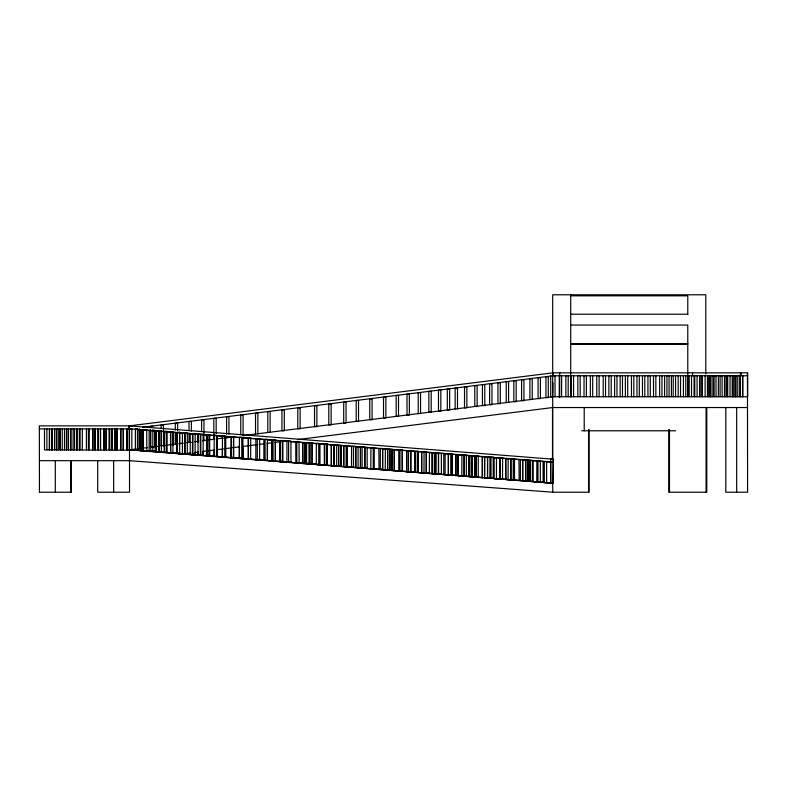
<?xml version="1.0" encoding="UTF-8"?>
<svg xmlns="http://www.w3.org/2000/svg" width="787" height="787" viewBox="0 0 787 787"><rect width="100%" height="100%" fill="white"/><g stroke="black" fill="none" stroke-linecap="round" stroke-linejoin="round"><path stroke-width="1.18" d="M687.789 375.793L687.779 396.746L687.779 325.061L570.703 325.061M552.868 382.748L552.69 396.746L242.858 435.634M550.615 461.89L550.841 459.028M550.772 483.041L550.772 461.9M142.801 427.243L552.956 375.793L552.956 372.831L129.412 425.865L39.35 425.865L39.448 492.209M135.246 449.141L131.852 449.574L137.725 449.869L137.725 428.915L135.374 428.915L135.374 449.869M136.731 448.954L140.981 448.423M142.634 448.216L147.71 447.577M150.691 447.203L157.597 446.337M160.941 445.914L176.504 443.966M178.708 443.691L183.322 443.111M186.745 442.678L190.218 442.245M194.507 441.704L198.944 441.153M202.436 440.71L214.802 439.156M216.435 438.949L223.478 438.074M224.964 437.887L232.037 436.992M146.716 430.282L146.815 451.236L149.156 450.941M148.35 451.187L150.691 451.069M152.865 429.761L152.796 451.256L155.137 450.961M159.033 451.758L161.374 451.758L161.374 430.804L159.033 430.804L159.033 451.758L161.374 451.463M170.484 432.161L170.582 453.115L172.924 453.115L173.081 431.738L170.74 431.738L170.74 452.692L173.081 452.397M177.341 453.214L179.682 453.214L179.682 432.26L177.341 432.26L177.341 453.214L179.682 452.918M178.708 454.493L184.758 454.04L184.758 433.273M186.942 453.46L190.847 452.968M194.507 452.515L198.157 452.053M202.436 451.522L214.044 450.056L214.064 456.155M216.435 449.761L223.478 448.875M224.964 448.688L239.582 446.859M242.937 446.436L256.641 444.714M259.071 444.409L263.95 443.799M267.334 443.366L272.479 442.727M274.909 442.422L285.878 441.045M297.643 439.569L552.69 407.548M195.078 454.158L192.736 454.453L195.176 454.453M195.176 454.158L192.835 454.453L192.835 433.499L195.176 433.499L195.078 454.453M197.911 455.27L200.351 454.975L197.911 455.27L197.911 451.777M203.154 454.797L200.715 455.093L203.154 455.093L203.154 434.139L200.813 434.139L200.813 455.093M209.549 455.319L207.207 455.614L209.647 455.614L209.647 434.66L207.306 434.66L207.306 455.614L209.647 455.319M208.948 455.653L206.509 455.948L206.509 450.125M222.436 456.814L224.777 456.814L224.777 435.86L222.436 435.86L222.436 456.814L224.777 456.519M231.339 457.532L233.68 457.532L233.68 436.578L231.339 436.578L231.339 457.532L233.68 457.237M239.307 446.032L239.307 458.172L241.747 457.877M248.328 438.28L248.328 459.234L250.669 459.234L250.709 437.936L248.367 437.936L248.367 458.89L250.709 458.595M257.201 459.598L259.651 459.598L259.651 438.644L257.31 438.644L257.31 459.598L259.651 459.313M280.359 461.448L282.7 461.448L282.7 440.494L280.359 440.494L280.359 461.448L282.7 461.152M286.93 462.274L289.37 462.274L286.93 462.274L286.93 441.32M290.944 461.812L288.504 462.107L290.944 462.107L290.944 441.153L288.603 441.153L288.603 462.107M306.556 463.543L308.996 463.543L308.996 442.589L306.655 442.589L306.556 463.543L308.996 463.248M319.738 464.379L317.299 464.664L319.738 464.664L319.738 443.711M380.337 469.426L382.679 469.426L382.679 448.472L380.337 448.472L380.337 469.426L382.679 469.131M389.821 449.239L389.821 470.193L392.162 469.898M392.26 469.898L389.919 470.193L389.919 449.239L392.26 449.239L392.162 470.193M402.314 470.705L399.973 471L399.973 450.046L402.314 450.046L402.314 471L398.793 471.079L398.793 450.125L391.985 449.584L391.985 470.537L394.326 470.537L394.326 449.584L391.985 449.584M406.663 450.754L406.663 471.708L409.004 471.708M408.394 471.679L410.834 471.383M448.423 453.912L448.423 474.866L450.764 474.571M475.909 456.204L475.909 477.158L478.25 476.863M489.976 477.778L487.527 478.073L487.527 457.119L489.976 457.119L489.868 478.073M537.865 482.018L540.207 481.723M540.305 481.723L537.964 482.018L537.964 461.064M570.703 295.823L687.779 295.823L687.779 314.662M570.703 314.22L687.779 314.22M570.703 343.801L687.779 343.801M570.703 344.076L687.779 344.076M552.69 372.831L747.64 372.831L747.64 396.746L550.713 396.746L550.713 375.793M552.887 375.793L747.64 375.793M570.703 375.793L570.614 396.746M747.581 407.548L552.504 407.548L552.504 459.077M129.412 426.042L131.852 426.042M150.524 426.269L152.865 426.269M39.448 428.925L129.245 428.925M146.815 430.282L149.156 430.282L149.156 451.236L146.815 451.236M152.796 430.302L155.137 430.302L155.137 451.256L152.796 451.256M581.76 430.784L675.6 430.784M184.758 433.086L182.417 433.086L182.417 454.04M226.617 437.68L228.958 437.385M258.195 438.871L255.854 438.871L255.854 459.824L258.195 459.529M287.029 441.32L289.37 441.32M299.139 441.802L296.797 441.802L296.797 462.756L299.139 462.756L299.04 441.802M191.359 442.392L189.018 442.392L189.018 433.086M302.808 442.569L305.149 442.569L305.149 463.523L302.808 463.523L302.71 442.569L302.808 463.523M333.737 444.812L331.386 444.812L331.386 465.766L333.737 465.766M353.924 446.406L351.582 446.406L351.484 467.36L353.924 467.36M358.174 446.927L360.515 446.927L360.515 467.881L358.174 467.881M362.236 447.026L364.578 447.026L364.578 467.98L355.576 467.458M152.865 447.223L150.524 447.223L150.524 429.761M141.847 448.61L139.506 448.61L139.506 428.817M135.246 450.144L44.495 449.879L44.495 428.925M148.35 451.364L150.691 451.364L150.691 430.41M423.986 451.964L426.328 451.964L426.328 472.918L421.625 472.879L421.625 451.925L424.065 451.925L423.986 472.918M164.66 452.2L167.001 452.2L167.001 431.246L164.66 431.246L164.66 452.2L137.705 450.046M170.74 452.692L173.081 452.692M436.106 474.02L436.205 453.066L438.546 453.066L438.546 474.02L436.205 474.02M184.984 453.824L187.326 453.824L187.326 432.87L184.984 432.87L184.984 453.824L165.87 452.299M458.172 454.502L455.732 454.502L455.663 475.555M192.559 454.66L190.218 454.66L190.218 433.706L192.559 433.706L192.461 454.66M468.944 455.653L468.944 476.607L471.383 476.607L471.383 455.653L469.042 455.653L469.042 476.607M214.162 456.155L216.504 456.155L216.504 435.201L214.162 435.201L214.162 456.155L187.129 454.01M478.348 456.204L476.007 456.204L476.007 477.158M223.478 457.277L225.82 457.277L225.721 436.323M491.118 457.316L493.459 457.316L493.459 478.27L484.477 477.748M494.216 457.631L496.558 457.631M233.523 457.877L231.181 457.877L231.181 436.923M239.307 458.172L241.747 458.172L241.747 437.218L239.405 437.218L239.405 458.172M240.596 458.624L242.937 458.624L242.937 437.67M505.825 458.546L508.166 458.546L508.068 479.499L505.726 479.499L505.726 458.546L505.825 479.499M248.367 458.89L250.709 458.89M265.091 460.228L267.432 460.228L267.432 439.274L265.091 439.274L265.091 460.228L216.425 456.342M522.263 459.854L532.366 460.425L532.366 481.378L521.594 480.709M39.35 460.68L129.511 460.68M273.059 460.857L275.401 460.857L275.401 439.903L273.059 439.903L273.059 460.857L267.265 460.405M271.712 442.451L271.712 461.084L273.364 461.084L267.482 460.621M334.367 465.756L336.708 465.756L336.708 444.803L334.367 444.803L334.268 465.756M346.969 466.819L346.969 445.865L347.067 466.819L345.877 466.819L370.707 468.786M353.481 467.281L355.822 467.281L355.822 446.327L353.481 446.327L353.481 467.281L317.476 464.419M370.923 468.678L373.264 468.678L373.264 447.724L370.923 447.724L370.825 468.678L364.401 468.157M389.821 470.193L392.26 470.193M406.663 471.708L410.834 471.679L410.834 450.725L406.761 450.754L406.761 471.708M415.723 472.249L418.064 472.249L418.064 451.295L415.723 451.295L415.723 472.249L372.103 468.767M432.752 473.617L435.093 473.617L435.093 452.663L432.653 452.663L432.653 473.617M441.418 474.305L443.76 474.305L443.76 453.351L441.32 453.351L441.418 474.305L417.986 472.446M448.423 474.866L450.764 474.866L450.764 453.912L448.324 453.912L448.324 474.866M443.75 474.492L458.172 475.456L458.073 454.502M458.073 475.643L474.561 476.765L474.561 455.811L472.121 455.811L472.121 476.765M475.909 477.158L478.348 477.158M482.146 477.65L484.733 477.581M489.976 478.073L487.527 478.073L487.635 457.119M494.118 457.631L494.118 478.585L496.558 478.585M510.911 479.854L513.252 479.854L513.252 458.9L510.911 458.9L510.911 479.854L493.41 478.457M520.394 480.611L522.735 480.611L522.735 459.657L520.394 459.657L520.394 480.611L513.281 480.04M540 461.251L543.335 461.497L543.384 482.451M39.35 492.209L71.155 492.209L71.155 460.68M552.504 492.209L588.902 492.209L588.902 429.633M129.412 460.68L552.789 492.209L552.69 482.392M129.147 425.865L553.34 459.224L553.113 483.041M550.743 459.028L553.182 459.205L552.956 483.031L550.615 483.031L550.615 462.077L552.956 462.077L129.019 428.728L129.245 425.865L129.245 449.879M137.44 429.554L140.981 429.83L140.981 450.784M142.988 429.997L147.346 430.332M149.51 430.499L176.504 432.624L176.504 453.578L178.846 453.282M178.747 432.811L215.067 435.664M216.268 435.752L223.478 436.323M225.672 436.49L239.425 437.572M242.809 437.847L258.195 439.057M259.287 439.136L263.871 439.5L263.871 460.454L265.475 460.454L216.838 456.617L217.409 456.617L217.409 435.664M267.275 439.766L271.81 440.13L271.81 461.084M275.332 440.405L280.034 440.769L280.034 461.723L282.376 461.723L282.376 440.769M282.366 440.956L289.37 441.507M290.334 441.586L295.843 442.019M298.165 442.205L317.299 443.711M318.558 443.809L324.362 444.262M326.605 444.448L344.726 445.865M346.919 446.042L353.924 446.593M354.878 446.662L370.736 447.911M374.159 448.187L379 448.56M382.079 448.816L389.85 449.416M402.108 450.39L409.102 450.931M410.184 451.03L414.995 451.394L414.995 472.348L415.762 472.348L372.92 468.963L374.258 468.963L374.258 448.01M417.14 451.571L424.065 452.112M426.033 452.279L432.83 452.8M436.205 453.066L441.714 453.499M444.97 453.765L449.544 454.129M450.754 454.217L455.663 454.601M457.65 454.768L464.251 455.28M466.543 455.466L500.07 458.093L500.07 479.047M502.273 458.28L511.176 458.969M533.104 460.7L539.203 461.172M546.69 461.762L550.762 462.087M129.511 449.879L552.789 483.198L531.166 481.477M275.391 461.054L296.797 462.756M297.801 462.845L318.715 464.32L318.715 443.366L316.374 443.366L316.266 464.32M474.384 476.942L482.392 477.581L482.392 456.627M140.981 450.597L137.558 450.331L137.587 429.377M143.264 450.784L164.188 452.436M166.332 452.604L214.969 456.47M275.489 461.261L297.26 462.972L295.843 462.972L295.735 442.019M298.273 463.061L316.364 464.487M317.299 464.566L325.631 465.215L324.362 465.215L324.264 444.262M326.684 465.304L344.726 466.73M416.953 472.446L441.586 474.394M457.247 475.643L464.625 476.224M466.73 476.391L482.638 477.65M484.536 477.807L491.108 478.319M494.118 478.565L510.96 479.893M522.361 480.798L529.867 481.388L529.926 460.425M532.16 481.565L552.789 483.198M747.463 372.831L747.581 492.209L725.791 492.209L725.791 407.548M742.79 375.793L742.771 396.746M742.594 375.793L742.594 396.746M741.147 372.831L741.147 375.793M740.429 372.831L740.429 396.746M740.292 375.793L740.292 396.746M740.124 375.793L740.124 396.746M737.783 375.793L737.783 396.746M736.681 407.548L736.681 492.209M736.052 375.793L736.052 396.746M735.442 375.793L735.442 396.746M734.891 375.793L734.94 396.746M733.1 375.793L733.1 396.746M732.599 375.793L732.599 396.746M732.244 375.793L732.244 396.746M730.051 375.793L730.051 396.746M727.709 375.793L727.709 396.746M726.883 375.793L726.883 396.746M726.017 375.793L726.017 396.746M724.483 375.793L724.483 396.746M722.053 375.793L722.132 396.746M720.095 375.793L720.095 396.746M718.354 375.793L718.354 396.746M716.013 375.793L716.032 396.746M714.114 375.793L714.114 396.746M712.904 375.793L712.904 396.746M710.828 375.793L710.828 396.746M710.563 375.793L710.563 396.746M709.451 375.793L709.451 396.746M708.133 375.793L708.133 396.746M707.454 375.793L707.454 396.746M706.785 407.548L706.785 492.209L668.783 492.209L668.783 429.633M706.087 407.548L706.087 492.209M705.791 373.914L705.791 294.791L552.69 294.791L552.69 459.077M705.113 375.793L705.113 396.746M702.338 375.793L702.338 396.746M701.935 375.793L701.935 396.746M699.997 375.793L699.997 396.746M699.594 375.793L699.594 396.746M697.095 375.793L697.095 396.746M694.754 375.793L694.754 396.746M694.075 375.793L694.075 396.746M692.57 372.831L692.57 375.793M691.527 375.793L691.527 396.746M689.186 375.793L689.186 396.746M685.762 375.793L685.762 396.746M683.421 375.793L683.421 396.746M680.519 375.793L680.519 396.746M678.178 375.793L678.178 396.746M675.561 375.793L675.561 396.746M673.219 375.793L673.219 396.746M671.409 375.793L671.409 396.746M669.481 429.633L669.481 492.209M669.068 375.793L669.068 396.746M666.953 375.793L666.953 396.746M664.612 375.793L664.612 396.746M661.985 375.793L661.985 396.746M659.644 375.793L659.644 396.746M655.856 375.793L655.856 396.746M653.515 375.793L653.515 396.746M650.278 375.793L650.278 396.746M647.937 375.793L647.937 396.746M644.799 375.793L644.799 396.746M642.458 375.793L642.458 396.746M639.29 375.793L639.29 396.746M636.949 375.793L636.949 396.746M633.801 375.793L633.801 396.746M631.459 375.793L631.459 396.746M627.711 375.793L627.711 396.746M625.37 375.793L625.37 396.746M622.478 375.793L622.478 396.746M620.136 375.793L620.136 396.746M616.959 375.793L616.959 396.746M614.617 375.793L614.617 396.746M611.214 375.793L611.214 396.746M608.872 375.793L608.872 396.746M605.537 375.793L605.537 396.746M603.196 375.793L603.196 396.746M599.104 375.793L599.104 396.746M596.762 375.793L596.762 396.746M592.69 375.793L592.69 396.746M590.348 375.793L590.348 396.746M588.715 429.633L588.715 492.209M586.374 375.793L586.374 396.746M584.21 407.548L584.21 430.784M584.033 375.793L584.033 396.746M580.186 375.793L580.186 396.746M577.845 375.793L577.845 396.746M573.575 375.793L573.575 396.746M571.234 375.793L571.234 396.746M570.703 294.791L570.703 396.746M568.194 375.793L568.194 396.746M565.853 375.793L565.853 396.746M561.613 375.793L561.613 396.746M559.714 372.831L559.714 397.573M559.272 375.793L559.272 396.746M555.032 375.793L555.032 396.746M543.335 461.497L543.335 482.451M533.202 460.523L533.202 481.477M532.238 399.599L532.238 378.645L529.897 378.645L529.897 399.599M530.025 460.425L530.025 481.378M528.008 460.12L528.008 481.073M525.765 481.073L525.765 460.12L528.107 460.12L528.107 481.073L525.667 481.073L525.667 460.12M522.637 459.657L522.637 480.611M514.413 459.234L514.413 480.001M510.812 458.9L510.812 479.854M508.599 402.57L508.599 381.616L506.257 381.616L506.257 402.57M500.276 479.008L500.276 458.054L502.618 458.054L502.519 479.008L499.971 479.047L499.971 458.093M496.459 457.631L496.459 478.585M493.36 457.316L493.36 478.27M491.019 457.316L491.019 478.27M484.635 477.581L484.733 456.627L482.293 456.627L482.254 477.65M484.595 456.696L484.497 477.65M478.25 456.204L478.25 477.158M477.129 406.525L477.129 385.571L474.787 385.571L474.787 406.525M472.22 455.811L472.22 476.765M471.285 455.653L471.285 476.607M464.251 455.093L464.251 476.046M464.015 455.161L464.015 476.115M458.004 454.601L457.906 475.555M457.503 408.984L457.503 388.03L455.161 388.03L455.161 408.984M455.83 454.502L455.83 475.456M455.565 454.601L455.565 475.555L456.204 475.555L443.386 474.541L445.117 474.541L445.117 453.587M451.984 454.129L451.984 475.082L449.544 475.033M451.886 454.129L451.886 475.082M438.448 453.066L438.448 474.02M434.995 452.85L434.995 473.617M426.229 452.112L426.229 472.918M421.724 451.925L421.724 472.879M420.543 413.628L420.543 392.674L418.202 392.674L418.202 413.628M417.956 451.295L417.956 472.249M414.897 451.394L414.897 472.348M410.735 450.725L410.735 471.679M408.492 450.725L408.492 471.679M402.216 450.046L402.216 471M394.228 449.77L394.228 470.537M387.607 449.062L387.607 470.016M382.58 448.472L382.58 469.426M381.341 469.219L379 469.514L378.891 448.56M364.715 447.449L364.715 468.403M362.128 447.026L362.128 467.98M360.416 446.927L360.416 467.881M358.075 446.927L358.075 467.881M355.724 446.642L355.724 467.281M343.703 445.56L343.703 466.514M340.928 445.393L340.928 466.347M338.587 445.393L338.587 466.347M333.629 444.812L333.629 465.766M331.288 444.812L331.288 465.766M327.018 444.311L327.018 464.989M319.64 443.711L319.64 464.664M312.095 443.12L312.095 464.074M309.753 443.12L309.753 464.074M305.051 442.747L305.051 463.523M282.592 440.917L282.592 461.448M280.251 440.73L280.251 461.448M279.936 440.769L279.936 461.723M275.302 441.546L275.302 460.857M270.138 432.506L270.138 411.552L267.796 411.552L267.796 432.506M267.334 442.107L267.334 460.228M257.861 434.05L257.861 413.096L255.519 413.096L255.519 434.05M243.104 435.9L243.104 414.946L240.763 414.946L240.763 434.739M242.839 446.288L242.839 458.624M233.523 436.923L233.424 457.877M231.083 447.4L231.083 457.877M228.958 434.188L228.958 416.726L226.617 416.726L226.617 434.188M222.337 435.86L222.337 438.634M222.337 449.544L222.337 456.814M217.31 435.664L217.31 439.51M217.31 449.092L217.31 456.617M216.169 433.46L216.169 418.33L213.828 418.33L213.828 439.284M214.064 435.201L214.064 439.205M209.549 434.66L209.549 440.002M209.549 450.587L209.549 455.614M208.948 434.995L208.948 455.948L206.607 455.948L206.607 434.995M206.509 434.995L206.509 440.818M203.951 440.818L203.951 419.865L201.61 419.865L201.61 431.502M203.056 451.256L203.056 455.093M200.351 455.27L200.351 434.316L198.009 434.316L198.009 455.27M197.911 434.316L197.911 442.461M191.359 431.168L191.359 421.438L189.018 421.438L189.018 430.755M179.584 432.26L179.584 444.832M177.636 430.459L177.636 423.16L175.294 423.16L175.294 430.145M175.294 432.476L175.294 444.114M172.825 432.161L172.825 445.59M166.529 431.65L166.529 452.604M164.09 431.65L164.188 452.604M163.48 445.895L163.48 424.941L161.138 424.941L161.138 428.433M161.138 430.764L161.138 445.895M156.347 431.04L156.347 446.937M155.039 430.932L155.039 446.475M143.323 429.83L143.323 450.784L140.784 450.764L140.784 429.81L143.126 429.81L143.126 450.764M143.027 429.81L143.027 448.433M137.489 429.377L137.489 449.111M131.852 449.879L131.852 428.925L129.511 428.925L129.511 492.209L97.706 492.209L97.706 460.68M127.071 449.879L127.071 428.925L126.904 449.879M126.805 428.925L126.805 449.879M123.333 428.925L123.333 449.879M123.234 428.925L123.234 449.879M120.991 428.925L120.991 449.879M120.608 428.925L120.509 449.879M117.263 428.925L117.263 449.879M117.165 428.925L117.017 449.879M116.919 428.925L116.919 449.879M114.922 428.925L114.922 449.879M114.823 428.925L114.823 449.879M114.676 428.925L114.577 449.879M113.662 460.68L113.662 492.209M111.99 428.925L111.99 449.879M111.892 428.925L111.892 449.879M111.715 428.925L111.715 449.879M109.649 428.925L109.649 449.879M109.55 428.925L109.55 449.879M106.491 428.925L106.393 449.879M106.255 428.925L106.255 449.879M106.147 428.925L106.147 449.879M104.15 428.925L104.15 449.879M103.914 428.925L104.051 449.879M103.805 428.925L103.805 449.879M100.539 428.925L100.598 449.879M100.441 428.925L100.441 449.879M98.198 428.925L98.198 449.879M98.09 428.925L98.09 449.879M95.168 428.925L95.07 449.879M94.991 428.925L94.893 449.879M92.827 428.925L92.827 449.879M86.54 428.925L86.54 449.879M86.501 428.925L86.442 449.879M82.32 428.925L82.32 449.879M79.979 428.925L79.979 449.879M79.526 428.925L79.526 449.879M79.428 428.925L79.428 449.879M74.558 428.925L74.558 449.879M73.181 428.925L73.083 449.879M71.046 460.68L71.046 492.209M70.84 428.925L70.84 449.879M70.732 428.925L70.732 449.879M68.489 428.925L68.489 449.879M64.593 428.925L64.593 449.879M64.495 428.925L64.495 449.879M62.252 428.925L62.252 449.879M60.284 428.925L60.284 449.879M60.186 428.925L60.186 449.879M58.7 428.925L58.7 449.879M56.979 428.925L56.979 449.879M56.359 428.925L56.359 449.879M55.297 460.68L55.297 492.209M54.637 428.925L54.539 449.879M51.676 428.925L51.676 449.879M49.492 449.879L49.492 428.925L49.335 449.879M46.866 428.925L46.866 449.879M548.273 376.639L545.932 376.639L545.932 397.592L548.273 397.592L548.273 376.639M540.413 377.622L538.072 377.622L538.072 398.576L540.413 398.576L540.413 377.622M523.926 379.698L521.584 379.698L521.584 400.652L523.926 400.652L523.926 379.698M516.154 380.672L513.813 380.672L513.813 401.626L516.154 401.626L516.154 380.672M500.306 382.659L497.964 382.659L497.964 403.613L500.306 403.613L500.306 382.659M491.954 383.712L489.612 383.712L489.612 404.666L491.954 404.666L491.954 383.712M484.782 384.607L482.441 384.607L482.441 405.561L484.782 405.561L484.782 384.607M466.858 386.86L464.517 386.86L464.517 407.814L466.858 407.814L466.858 386.86M449.652 389.014L447.311 389.014L447.311 409.968L449.652 409.968L449.652 389.014M440.828 390.126L438.487 390.126L438.487 411.08L440.828 411.08L440.828 390.126M431.187 391.336L428.846 391.336L428.846 412.29L431.187 412.29L431.187 391.336M409.358 394.071L407.017 394.071L407.017 415.024L409.358 415.024L409.358 394.071M398.507 395.438L396.166 395.438L396.166 416.392L398.507 416.392L398.507 395.438M385.856 397.022L383.515 397.022L383.515 417.976L385.856 417.976L385.856 397.022M372.074 398.753L369.733 398.753L369.733 419.707L372.074 419.707L372.074 398.753M358.538 400.455L356.196 400.455L356.196 421.409L358.538 421.409L358.538 400.455M346.044 402.019L343.703 402.019L343.703 422.973L346.044 422.973L346.044 402.019M331.13 403.898L328.789 403.898L328.789 424.852L331.13 424.852L331.13 403.898M316.876 405.689L314.534 405.689L314.534 426.643L316.876 426.643L316.876 405.689M300.122 407.784L297.781 407.784L297.781 428.738L300.122 428.738L300.122 407.784M284.304 409.771L281.962 409.771L281.962 430.725L284.304 430.725L284.304 409.771M158.787 431.04L156.446 431.04L156.446 451.994L158.787 451.994L158.787 431.04M312.193 443.12L309.852 443.12L309.852 464.074L312.193 464.074L312.193 443.12M327.117 444.035L324.775 444.035L324.775 464.989L327.117 464.989L327.117 444.035M341.027 445.393L338.685 445.393L338.685 466.347L341.027 466.347L341.027 445.393M346.142 445.56L343.801 445.56L343.801 466.514L346.142 466.514L346.142 445.56M367.155 447.449L364.814 447.449L364.814 468.403L367.155 468.403L367.155 447.449M387.706 449.062L385.364 449.062L385.266 470.016L387.706 470.016L387.706 449.062M431.788 452.535L429.446 452.535L429.348 473.489L431.788 473.489L431.788 452.535M466.357 455.161L461.91 455.093L461.812 476.046L466.357 476.115L466.357 455.161M514.521 459.047L512.17 459.047L518.967 459.588L519.154 480.532L512.396 480.001L514.521 480.001L514.521 459.047M540.305 461.064L536.862 460.995L536.764 481.949L540.305 482.018L540.305 461.064M546.631 461.566L544.289 461.566L544.289 482.52L546.631 482.52L546.631 461.575M109.373 449.879L109.373 428.925L109.275 449.879M92.65 449.879L92.65 428.925L92.551 449.879M88.842 449.879L88.842 428.925L88.783 449.879M76.9 449.879L76.9 428.925L76.801 449.879M66.688 449.879L66.688 428.925L66.59 449.879M51.932 449.879L51.932 428.925L51.834 449.879"/></g></svg>
